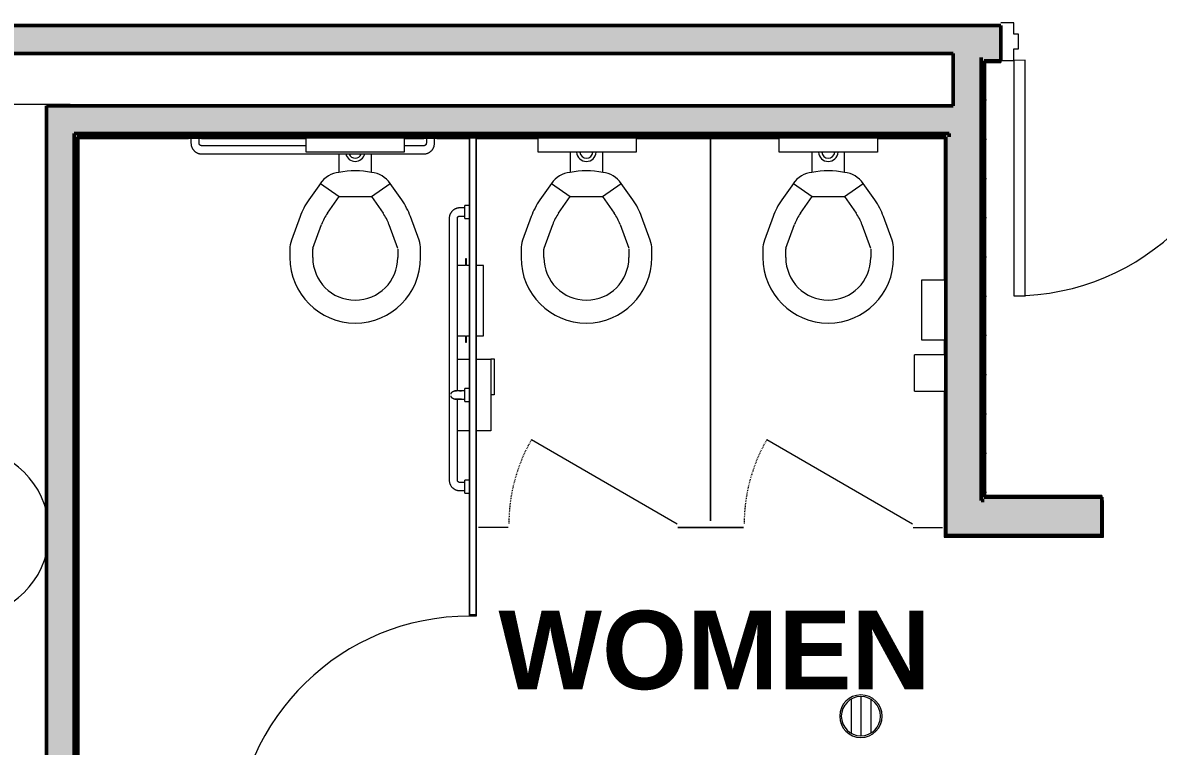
# Model space of a CAD drawing. Header units: inches. Extents: x -897 to 1409, y -1054 to 924.
# Drawn here: x 125.3 to 299, y -158.6 to -47.9 of the extents above; entities that cross this region are included whole.
import ezdxf

# ---------------------------------------------------------------- set-up
doc = ezdxf.new("R2010")
doc.units = ezdxf.units.IN
doc.header["$MEASUREMENT"] = 0
doc.linetypes.add('Dash', pattern=[0.25, 0.125, -0.125])
for name, color, linetype, lineweight in [('A-AREA-IDEN', 2, 'Continuous', 9), ('A-DOOR', 31, 'Continuous', 13), ('A-DOOR-FRAM', 31, 'Continuous', 20), ('A-FLOR', 192, 'Continuous', 13), ('A-GENM', 13, 'Continuous', 9), ('A-WALL-PATT', 111, 'Continuous', 13), ('I-WALL', 2, 'Continuous', 13), ('P-SANR-FIXT', 6, 'Continuous', 9), ('Q-SPCQ', 91, 'Continuous', 13)]:
    doc.layers.add(name, color=color, linetype=linetype, lineweight=lineweight)
doc.styles.add('Arial_B', font='arialbd.ttf', dxfattribs={"height": 12})

# ---------------------------------------------------------------- blocks, each defined once
blk = doc.blocks.new('Grab Bar-Toilet - Standard-1416153-7TH FLOOR TELECOM PLAN')
at = {"layer": 'Q-SPCQ', "lineweight": 9}
for p, q in [((-43, -0.5), (-43, -0.75)), ((-41, -0.75), (-43, -0.75)), ((-42.63, -0.75), (-42.63, -1.5)), ((-41.38, -1.5), (-41.38, -0.75)), ((-41, -0.75), (-41, -0.5)), ((-7, -0.5), (-7, -0.75)), ((-5, -0.75), (-7, -0.75)), ((-6.62, -0.75), (-6.62, -1.5)), ((-5.38, -1.5), (-5.38, -0.75)), ((-5, -0.75), (-5, -0.5)), ((-25, -1.87), (-41, -1.87)), ((-41, -3.12), (-7, -3.12)), ((-7, -1.87), (-10, -1.87)), ((-0.75, -11.37), (-1.5, -11.37)), ((0, -11), (-0.75, -11)), ((-0.75, -13), (-0.75, -11)), ((-3.12, -13), (-3.12, -53)), ((-1.87, -39.38), (-1.87, -13)), ((-1.5, -12.63), (-0.75, -12.63)), ((-0.75, -13), (0, -13)), ((-1.87, -53), (-1.87, -40.59)), ((-0.75, -53.38), (-1.5, -53.38)), ((0, -53), (-0.75, -53)), ((-0.75, -55), (-0.75, -53)), ((-1.5, -54.62), (-0.75, -54.62)), ((-0.75, -55), (0, -55))]:
    blk.add_line(p, q, dxfattribs=at)
at = {"layer": 'Q-SPCQ', "color": 53, "lineweight": 9}
for p, q in [((-0.75, -39.38), (-1.25, -39.38)), ((0, -39), (-0.75, -39)), ((-0.75, -41), (-0.75, -39)), ((-1.25, -40.62), (-0.75, -40.62)), ((-0.75, -41), (0, -41))]:
    blk.add_line(p, q, dxfattribs=at)
at = {"layer": 'Q-SPCQ', "lineweight": 9, "flags": 128}
for points in [[(-42.63, -1.5), (-42.62, -1.56), (-42.62, -1.63), (-42.61, -1.69), (-42.6, -1.76), (-42.59, -1.82), (-42.58, -1.89), (-42.56, -1.95), (-42.54, -2.01), (-42.52, -2.07), (-42.5, -2.13), (-42.47, -2.19), (-42.44, -2.25), (-42.41, -2.31), (-42.38, -2.36), (-42.34, -2.42), (-42.3, -2.47), (-42.26, -2.52), (-42.22, -2.57), (-42.18, -2.62), (-42.13, -2.67), (-42.08, -2.71), (-42.04, -2.75), (-41.98, -2.79), (-41.93, -2.83), (-41.88, -2.87), (-41.82, -2.9), (-41.77, -2.93), (-41.71, -2.96), (-41.65, -2.99), (-41.59, -3.01), (-41.53, -3.04), (-41.47, -3.06), (-41.4, -3.07), (-41.34, -3.09), (-41.28, -3.1), (-41.21, -3.11), (-41.15, -3.12), (-41.08, -3.12), (-41.02, -3.12), (-41, -3.12)], [(-41, -1.87), (-41.01, -1.87), (-41.03, -1.87), (-41.04, -1.87), (-41.06, -1.87), (-41.07, -1.87), (-41.09, -1.86), (-41.1, -1.86), (-41.12, -1.86), (-41.13, -1.85), (-41.15, -1.85), (-41.16, -1.84), (-41.17, -1.83), (-41.19, -1.83), (-41.2, -1.82), (-41.21, -1.81), (-41.22, -1.8), (-41.24, -1.79), (-41.25, -1.78), (-41.26, -1.77), (-41.27, -1.76), (-41.28, -1.75), (-41.29, -1.74), (-41.3, -1.73), (-41.31, -1.72), (-41.32, -1.7), (-41.32, -1.69), (-41.33, -1.68), (-41.34, -1.66), (-41.34, -1.65), (-41.35, -1.64), (-41.35, -1.62), (-41.36, -1.61), (-41.36, -1.59), (-41.37, -1.58), (-41.37, -1.56), (-41.37, -1.55), (-41.37, -1.53), (-41.37, -1.52), (-41.38, -1.5), (-41.38, -1.5)], [(-7, -3.12), (-6.94, -3.12), (-6.87, -3.12), (-6.81, -3.11), (-6.74, -3.1), (-6.68, -3.09), (-6.61, -3.08), (-6.55, -3.06), (-6.49, -3.04), (-6.43, -3.02), (-6.37, -3), (-6.31, -2.97), (-6.25, -2.94), (-6.19, -2.91), (-6.14, -2.88), (-6.08, -2.84), (-6.03, -2.8), (-5.98, -2.76), (-5.93, -2.72), (-5.88, -2.68), (-5.83, -2.63), (-5.79, -2.58), (-5.75, -2.54), (-5.71, -2.48), (-5.67, -2.43), (-5.63, -2.38), (-5.6, -2.32), (-5.57, -2.27), (-5.54, -2.21), (-5.51, -2.15), (-5.49, -2.09), (-5.46, -2.03), (-5.44, -1.97), (-5.43, -1.9), (-5.41, -1.84), (-5.4, -1.78), (-5.39, -1.71), (-5.38, -1.65), (-5.38, -1.58), (-5.38, -1.52), (-5.38, -1.5)], [(-6.62, -1.5), (-6.63, -1.51), (-6.63, -1.53), (-6.63, -1.54), (-6.63, -1.56), (-6.63, -1.57), (-6.64, -1.59), (-6.64, -1.6), (-6.64, -1.62), (-6.65, -1.63), (-6.65, -1.65), (-6.66, -1.66), (-6.67, -1.67), (-6.67, -1.69), (-6.68, -1.7), (-6.69, -1.71), (-6.7, -1.72), (-6.71, -1.74), (-6.72, -1.75), (-6.73, -1.76), (-6.74, -1.77), (-6.75, -1.78), (-6.76, -1.79), (-6.77, -1.8), (-6.78, -1.81), (-6.8, -1.82), (-6.81, -1.82), (-6.82, -1.83), (-6.84, -1.84), (-6.85, -1.84), (-6.86, -1.85), (-6.88, -1.85), (-6.89, -1.86), (-6.91, -1.86), (-6.92, -1.87), (-6.94, -1.87), (-6.95, -1.87), (-6.97, -1.87), (-6.98, -1.87), (-7, -1.87), (-7, -1.87)], [(-1.5, -11.37), (-1.56, -11.38), (-1.63, -11.38), (-1.69, -11.39), (-1.76, -11.4), (-1.82, -11.41), (-1.89, -11.42), (-1.95, -11.44), (-2.01, -11.46), (-2.07, -11.48), (-2.13, -11.5), (-2.19, -11.53), (-2.25, -11.56), (-2.31, -11.59), (-2.36, -11.62), (-2.42, -11.66), (-2.47, -11.7), (-2.52, -11.74), (-2.57, -11.78), (-2.62, -11.82), (-2.67, -11.87), (-2.71, -11.92), (-2.75, -11.96), (-2.79, -12.02), (-2.83, -12.07), (-2.87, -12.12), (-2.9, -12.18), (-2.93, -12.23), (-2.96, -12.29), (-2.99, -12.35), (-3.01, -12.41), (-3.04, -12.47), (-3.06, -12.53), (-3.07, -12.6), (-3.09, -12.66), (-3.1, -12.72), (-3.11, -12.79), (-3.12, -12.85), (-3.12, -12.92), (-3.12, -12.98), (-3.12, -13)], [(-1.87, -13), (-1.87, -12.99), (-1.87, -12.97), (-1.87, -12.96), (-1.87, -12.94), (-1.87, -12.93), (-1.86, -12.91), (-1.86, -12.9), (-1.86, -12.88), (-1.85, -12.87), (-1.85, -12.85), (-1.84, -12.84), (-1.83, -12.83), (-1.83, -12.81), (-1.82, -12.8), (-1.81, -12.79), (-1.8, -12.78), (-1.79, -12.76), (-1.78, -12.75), (-1.77, -12.74), (-1.76, -12.73), (-1.75, -12.72), (-1.74, -12.71), (-1.73, -12.7), (-1.72, -12.69), (-1.7, -12.68), (-1.69, -12.68), (-1.68, -12.67), (-1.66, -12.66), (-1.65, -12.66), (-1.64, -12.65), (-1.62, -12.65), (-1.61, -12.64), (-1.59, -12.64), (-1.58, -12.63), (-1.56, -12.63), (-1.55, -12.63), (-1.53, -12.63), (-1.52, -12.63), (-1.5, -12.63), (-1.5, -12.63)], [(-3.12, -53), (-3.12, -53.06), (-3.12, -53.13), (-3.11, -53.19), (-3.1, -53.26), (-3.09, -53.32), (-3.08, -53.39), (-3.06, -53.45), (-3.04, -53.51), (-3.02, -53.57), (-3, -53.63), (-2.97, -53.69), (-2.94, -53.75), (-2.91, -53.81), (-2.88, -53.86), (-2.84, -53.92), (-2.8, -53.97), (-2.76, -54.02), (-2.72, -54.07), (-2.68, -54.12), (-2.63, -54.17), (-2.58, -54.21), (-2.54, -54.25), (-2.48, -54.29), (-2.43, -54.33), (-2.38, -54.37), (-2.32, -54.4), (-2.27, -54.43), (-2.21, -54.46), (-2.15, -54.49), (-2.09, -54.51), (-2.03, -54.54), (-1.97, -54.56), (-1.9, -54.57), (-1.84, -54.59), (-1.78, -54.6), (-1.71, -54.61), (-1.65, -54.62), (-1.58, -54.62), (-1.52, -54.62), (-1.5, -54.62)], [(-1.5, -53.38), (-1.51, -53.37), (-1.53, -53.37), (-1.54, -53.37), (-1.56, -53.37), (-1.57, -53.37), (-1.59, -53.36), (-1.6, -53.36), (-1.62, -53.36), (-1.63, -53.35), (-1.65, -53.35), (-1.66, -53.34), (-1.67, -53.33), (-1.69, -53.33), (-1.7, -53.32), (-1.71, -53.31), (-1.72, -53.3), (-1.74, -53.29), (-1.75, -53.28), (-1.76, -53.27), (-1.77, -53.26), (-1.78, -53.25), (-1.79, -53.24), (-1.8, -53.23), (-1.81, -53.22), (-1.82, -53.2), (-1.82, -53.19), (-1.83, -53.18), (-1.84, -53.16), (-1.84, -53.15), (-1.85, -53.14), (-1.85, -53.12), (-1.86, -53.11), (-1.86, -53.09), (-1.87, -53.08), (-1.87, -53.06), (-1.87, -53.05), (-1.87, -53.03), (-1.87, -53.02), (-1.87, -53), (-1.87, -53)]]:
    blk.add_lwpolyline(points, dxfattribs=at)
at = {"layer": 'Q-SPCQ', "color": 53, "lineweight": 9, "flags": 128}
for points in [[(-2.85, -39.83), (-2.84, -39.8), (-2.83, -39.78), (-2.83, -39.76), (-2.82, -39.73), (-2.8, -39.71), (-2.79, -39.69), (-2.78, -39.67), (-2.77, -39.65), (-2.75, -39.63), (-2.74, -39.61), (-2.72, -39.59), (-2.7, -39.57), (-2.69, -39.55), (-2.67, -39.53), (-2.65, -39.52), (-2.63, -39.5), (-2.61, -39.49), (-2.59, -39.47), (-2.57, -39.46), (-2.54, -39.45), (-2.52, -39.44), (-2.5, -39.43), (-2.48, -39.42), (-2.45, -39.41), (-2.43, -39.4), (-2.41, -39.39), (-2.38, -39.39), (-2.36, -39.38), (-2.33, -39.38), (-2.31, -39.38), (-2.28, -39.38), (-2.26, -39.38), (-2.25, -39.38)], [(-2.25, -39.38), (-2.25, -39.38), (-2.25, -39.38), (-2.24, -39.38), (-2.24, -39.38), (-2.23, -39.38), (-2.22, -39.38), (-2.21, -39.38), (-2.2, -39.38), (-2.19, -39.38), (-2.17, -39.38), (-2.15, -39.38), (-2.14, -39.38), (-2.12, -39.38), (-2.1, -39.38), (-2.08, -39.38), (-2.05, -39.38), (-2.03, -39.38)], [(-1.25, -39.38), (-1.29, -39.38), (-1.33, -39.38), (-1.37, -39.38), (-1.41, -39.38), (-1.45, -39.38), (-1.49, -39.38), (-1.53, -39.38), (-1.56, -39.38), (-1.6, -39.38), (-1.64, -39.38), (-1.68, -39.38), (-1.71, -39.38), (-1.75, -39.38), (-1.78, -39.38), (-1.81, -39.38), (-1.85, -39.38), (-1.88, -39.38), (-1.91, -39.38), (-1.94, -39.38), (-1.97, -39.38), (-1.99, -39.38), (-2.02, -39.38), (-2.05, -39.38), (-2.07, -39.38), (-2.09, -39.38), (-2.11, -39.38), (-2.13, -39.38), (-2.15, -39.38), (-2.17, -39.38), (-2.18, -39.38), (-2.2, -39.38), (-2.21, -39.38), (-2.22, -39.38), (-2.23, -39.38), (-2.24, -39.38), (-2.24, -39.38), (-2.25, -39.38), (-2.25, -39.38), (-2.25, -39.38)], [(-1.57, -39.38), (-1.54, -39.38), (-1.5, -39.38), (-1.46, -39.38), (-1.42, -39.38), (-1.38, -39.38), (-1.34, -39.38), (-1.3, -39.38), (-1.26, -39.38), (-1.25, -39.38)], [(-2.25, -40.62), (-2.27, -40.62), (-2.3, -40.62), (-2.32, -40.62), (-2.35, -40.62), (-2.37, -40.61), (-2.4, -40.61), (-2.42, -40.6), (-2.45, -40.59), (-2.47, -40.58), (-2.49, -40.58), (-2.52, -40.57), (-2.54, -40.55), (-2.56, -40.54), (-2.58, -40.53), (-2.6, -40.52), (-2.62, -40.5), (-2.64, -40.49), (-2.66, -40.47), (-2.68, -40.45), (-2.7, -40.44), (-2.72, -40.42), (-2.73, -40.4), (-2.75, -40.38), (-2.76, -40.36), (-2.78, -40.34), (-2.79, -40.32), (-2.8, -40.29), (-2.81, -40.27), (-2.82, -40.25), (-2.83, -40.23), (-2.84, -40.2), (-2.85, -40.18)], [(-1.25, -40.62), (-1.29, -40.62), (-1.33, -40.62), (-1.37, -40.62), (-1.41, -40.62), (-1.45, -40.62), (-1.49, -40.62), (-1.53, -40.62), (-1.56, -40.62), (-1.6, -40.62), (-1.64, -40.62), (-1.68, -40.62), (-1.71, -40.62), (-1.75, -40.62), (-1.78, -40.62), (-1.81, -40.62), (-1.85, -40.62), (-1.88, -40.62), (-1.91, -40.62), (-1.94, -40.62), (-1.97, -40.62), (-1.99, -40.62), (-2.02, -40.62), (-2.05, -40.62), (-2.07, -40.62), (-2.09, -40.62), (-2.11, -40.62), (-2.13, -40.62), (-2.15, -40.62), (-2.17, -40.62), (-2.18, -40.62), (-2.2, -40.62), (-2.21, -40.62), (-2.22, -40.62), (-2.23, -40.62), (-2.24, -40.62), (-2.24, -40.62), (-2.25, -40.62), (-2.25, -40.62), (-2.25, -40.62)], [(-2.25, -40.62), (-2.25, -40.62), (-2.25, -40.62), (-2.24, -40.62), (-2.24, -40.62), (-2.23, -40.62), (-2.22, -40.62), (-2.21, -40.62), (-2.2, -40.62), (-2.19, -40.62), (-2.17, -40.62), (-2.15, -40.62), (-2.14, -40.62), (-2.12, -40.62), (-2.1, -40.62), (-2.08, -40.62), (-2.05, -40.62), (-2.03, -40.62), (-2, -40.62), (-1.97, -40.62), (-1.95, -40.62), (-1.92, -40.62), (-1.89, -40.62), (-1.86, -40.62), (-1.82, -40.62), (-1.79, -40.62), (-1.76, -40.62), (-1.72, -40.62), (-1.69, -40.62), (-1.65, -40.62), (-1.61, -40.62), (-1.57, -40.62), (-1.54, -40.62), (-1.5, -40.62), (-1.46, -40.62), (-1.42, -40.62), (-1.38, -40.62), (-1.34, -40.62), (-1.3, -40.62), (-1.26, -40.62), (-1.25, -40.62)]]:
    blk.add_lwpolyline(points, dxfattribs=at)
blk = doc.blocks.new('Single-HM Frame - Public Bathroom 8ft high-2735340-7TH FLOOR TELECOM PLAN')
at = {"layer": 'A-DOOR', "color": 253}
for p, q in [((-16.25, -2.87), (-18, -2.88)), ((-18, -2.88), (-17.99, -38.87)), ((-16.24, -38.87), (-16.25, -2.87)), ((-17.99, -38.87), (-16.24, -38.87))]:
    blk.add_line(p, q, dxfattribs=at)
blk.add_arc((-18, -2.88), 36, 270.01, 0, dxfattribs=at)
at = {"layer": 'A-DOOR-FRAM', "color": 133}
for p, q in [((-18, 2.87), (-20, 2.87)), ((-18, 1.12), (-18, 2.87)), ((18, 2.87), (20, 2.87)), ((18, 1.12), (18, 2.87)), ((-17.25, 1.12), (-18, 1.12)), ((-17.25, -1.12), (-17.25, 1.12)), ((17.25, 1.12), (18, 1.12)), ((17.25, -1.12), (17.25, 1.12)), ((-18, -1.12), (-17.25, -1.12)), ((-18, -2.88), (-18, -1.12)), ((18, -1.12), (17.25, -1.12)), ((18, -2.88), (18, -1.12)), ((-20, -2.88), (-18, -2.88)), ((20, -2.88), (18, -2.88))]:
    blk.add_line(p, q, dxfattribs=at)
blk = doc.blocks.new('FP_9-7TH FLOOR TELECOM PLAN')
at = {"layer": 'A-WALL-PATT', "color": 254, "lineweight": 9}
for p, q in [((134.52, -65.67), (134.52, -65.68)), ((140.52, -65.67), (140.52, -65.68)), ((146.52, -65.67), (146.52, -65.68)), ((152.52, -65.67), (152.52, -65.68)), ((158.52, -65.67), (158.52, -65.68)), ((164.52, -65.67), (164.52, -65.68)), ((188.52, -65.67), (188.52, -65.68)), ((200.52, -65.67), (200.52, -65.68)), ((224.52, -65.67), (224.52, -65.68)), ((230.52, -65.67), (230.52, -65.68)), ((236.52, -65.67), (236.52, -65.68)), ((260.52, -65.67), (260.52, -65.68))]:
    blk.add_line(p, q, dxfattribs=at)
blk = doc.blocks.new('Basic Wall _ Wall Tile - Restroom 3x6  - 1_2_ Higher - ___-2703217-7TH FLOOR TELECOM PLAN')
at = {"layer": 'I-WALL', "color": 253}
for p, q in [((133.9, -65.62), (150.65, -65.62)), ((152.65, -65.62), (168.65, -65.62)), ((183.65, -65.62), (186.65, -65.62)), ((188.65, -65.62), (193.65, -65.62)), ((194.65, -65.62), (204.15, -65.62)), ((219.15, -65.62), (241.02, -65.62)), ((256.02, -65.62), (266.27, -65.62))]:
    blk.add_line(p, q, dxfattribs=at)
at = {"layer": 'I-WALL', "color": 253, "flags": 128}
for points in [[(133.9, -65.62), (133.83, -65.55), (133.77, -65.49), (133.72, -65.44), (133.68, -65.4), (133.66, -65.38), (133.65, -65.37)], [(266.52, -65.37), (266.51, -65.38), (266.49, -65.4), (266.45, -65.44), (266.4, -65.49), (266.34, -65.55), (266.27, -65.62)]]:
    blk.add_lwpolyline(points, dxfattribs=at)
at = {"layer": 'I-WALL', "color": 253}
blk.add_blockref('FP_9-7TH FLOOR TELECOM PLAN', (0, 0), dxfattribs=at)
blk = doc.blocks.new('FP_10-7TH FLOOR TELECOM PLAN')
at = {"layer": 'A-WALL-PATT', "color": 254, "lineweight": 9}
for p, q in [((133.95, -71.37), (133.96, -71.37)), ((133.95, -77.37), (133.96, -77.37)), ((133.95, -83.37), (133.96, -83.37)), ((133.95, -89.37), (133.96, -89.37)), ((133.95, -95.37), (133.96, -95.37)), ((133.95, -101.37), (133.96, -101.37)), ((133.95, -107.37), (133.96, -107.37)), ((133.95, -113.37), (133.96, -113.37)), ((133.95, -119.37), (133.96, -119.37)), ((133.95, -125.37), (133.96, -125.37)), ((133.95, -131.37), (133.96, -131.37)), ((133.95, -137.37), (133.96, -137.37)), ((133.95, -143.37), (133.96, -143.37)), ((133.95, -149.37), (133.96, -149.37)), ((133.95, -155.37), (133.96, -155.37)), ((133.95, -161.37), (133.96, -161.37)), ((133.95, -167.37), (133.96, -167.37)), ((133.95, -173.37), (133.96, -173.37))]:
    blk.add_line(p, q, dxfattribs=at)
blk = doc.blocks.new('Basic Wall _ Wall Tile - Restroom 3x6  - 1_2_ Higher - ___-2703593-7TH FLOOR TELECOM PLAN')
at = {"layer": 'I-WALL', "color": 253}
blk.add_line((133.9, -178.74), (133.9, -65.62), dxfattribs=at)
at = {"layer": 'I-WALL', "color": 253, "flags": 128}
for points in [[(133.65, -65.37), (133.66, -65.38), (133.68, -65.4), (133.72, -65.44), (133.77, -65.49), (133.83, -65.55), (133.9, -65.62)], [(133.9, -178.74), (133.83, -178.81), (133.77, -178.87), (133.72, -178.92), (133.68, -178.96), (133.66, -178.99), (133.65, -178.99)]]:
    blk.add_lwpolyline(points, dxfattribs=at)
at = {"layer": 'I-WALL', "color": 253}
blk.add_blockref('FP_10-7TH FLOOR TELECOM PLAN', (0, 0), dxfattribs=at)
blk = doc.blocks.new('FP_14-7TH FLOOR TELECOM PLAN')
at = {"layer": 'A-WALL-PATT', "color": 254, "lineweight": 9}
for p, q in [((316.9, -54.04), (316.9, -54.05)), ((322.9, -54.04), (322.9, -54.05)), ((328.9, -54.04), (328.9, -54.05))]:
    blk.add_line(p, q, dxfattribs=at)
blk = doc.blocks.new('Basic Wall _ Wall Tile - Restroom 3x6  - 1_2_ Higher - ___-2703611-7TH FLOOR TELECOM PLAN')
at = {"layer": 'A-WALL-PATT', "lineweight": 9}
h = blk.add_hatch(dxfattribs=at)
h.set_pattern_fill('FP_12', color=254, style=0, pattern_type=2)
h.set_pattern_definition([(270, (274.898, -53.744), (6, 4e-16), [8.5, 0]), (180, (274.898, -57.994), (1e-15, 8.5), [6, 0]), (180, (274.898, -53.744), (1e-15, 8.5), [6, 0]), (180, (274.898, -62.244), (1e-15, 8.5), [6, 0])])
h.paths.add_polyline_path([(330.4, -53.74), (330.65, -53.49), (330.4, -53.49)], flags=0)
at = {"layer": 'I-WALL', "color": 253}
for p, q in [((274.9, -53.74), (274.9, -53.99)), ((314.9, -53.99), (314.9, -53.74)), ((330.4, -53.49), (330.65, -53.49)), ((272.65, -53.99), (274.9, -53.99)), ((314.9, -53.99), (330.15, -53.99))]:
    blk.add_line(p, q, dxfattribs=at)
at = {"layer": 'I-WALL', "color": 253, "flags": 128}
for points in [[(272.65, -53.99), (272.58, -53.93), (272.52, -53.87), (272.47, -53.81), (272.43, -53.78), (272.41, -53.75), (272.4, -53.74)], [(330.4, -53.74), (330.39, -53.75), (330.37, -53.78), (330.33, -53.81), (330.28, -53.87), (330.22, -53.93), (330.15, -53.99)]]:
    blk.add_lwpolyline(points, dxfattribs=at)
at = {"layer": 'I-WALL', "color": 253}
blk.add_blockref('FP_14-7TH FLOOR TELECOM PLAN', (0, 0), dxfattribs=at)
blk = doc.blocks.new('FP_15-7TH FLOOR TELECOM PLAN')
at = {"layer": 'A-WALL-PATT', "color": 254, "lineweight": 9}
for p, q in [((272.7, -59.74), (272.71, -59.74)), ((272.7, -65.74), (272.71, -65.74)), ((272.7, -71.74), (272.71, -71.74)), ((272.7, -77.74), (272.71, -77.74)), ((272.7, -83.74), (272.71, -83.74)), ((272.7, -89.74), (272.71, -89.74)), ((272.7, -95.74), (272.71, -95.74)), ((272.7, -101.74), (272.71, -101.74)), ((272.7, -107.74), (272.71, -107.74)), ((272.7, -113.74), (272.71, -113.74)), ((272.7, -119.74), (272.71, -119.74))]:
    blk.add_line(p, q, dxfattribs=at)
blk = doc.blocks.new('Basic Wall _ Wall Tile - Restroom 3x6  - 1_2_ Higher - ___-2703613-7TH FLOOR TELECOM PLAN')
at = {"layer": 'I-WALL', "color": 253}
blk.add_line((272.65, -120.24), (272.65, -53.99), dxfattribs=at)
at = {"layer": 'I-WALL', "color": 253, "flags": 128}
for points in [[(272.4, -53.74), (272.41, -53.75), (272.43, -53.78), (272.47, -53.81), (272.52, -53.87), (272.58, -53.93), (272.65, -53.99)], [(272.65, -120.24), (272.58, -120.31), (272.52, -120.37), (272.47, -120.42), (272.43, -120.46), (272.41, -120.49), (272.4, -120.49)]]:
    blk.add_lwpolyline(points, dxfattribs=at)
at = {"layer": 'I-WALL', "color": 253}
blk.add_blockref('FP_15-7TH FLOOR TELECOM PLAN', (0, 0), dxfattribs=at)
blk = doc.blocks.new('FP_16-7TH FLOOR TELECOM PLAN')
at = {"layer": 'A-WALL-PATT', "color": 254, "lineweight": 9}
for p, q in [((278.4, -120.2), (278.4, -120.19)), ((284.4, -120.2), (284.4, -120.19))]:
    blk.add_line(p, q, dxfattribs=at)
blk = doc.blocks.new('Basic Wall _ Wall Tile - Restroom 3x6  - 1_2_ Higher - ___-2703615-7TH FLOOR TELECOM PLAN')
at = {"layer": 'I-WALL', "color": 253}
for q in [(272.65, -120.24), (290.4, -120.49)]:
    blk.add_line((290.4, -120.24), q, dxfattribs=at)
at = {"layer": 'I-WALL', "color": 253, "flags": 128}
blk.add_lwpolyline([(272.4, -120.49), (272.41, -120.49), (272.43, -120.46), (272.47, -120.42), (272.52, -120.37), (272.58, -120.31), (272.65, -120.24)], dxfattribs=at)
at = {"layer": 'I-WALL', "color": 253}
blk.add_blockref('FP_16-7TH FLOOR TELECOM PLAN', (0, 0), dxfattribs=at)
blk = doc.blocks.new('Basic Wall _ Wall Tile - Restroom 3x6  - 1_2_ Higher - ___-2703617-7TH FLOOR TELECOM PLAN')
at = {"layer": 'I-WALL', "color": 253}
for p in [(290.4, -120.99), (290.65, -126.62)]:
    blk.add_line(p, (290.65, -120.99), dxfattribs=at)
at = {"layer": 'I-WALL', "color": 253, "flags": 128}
blk.add_lwpolyline([(290.65, -126.62), (290.58, -126.55), (290.52, -126.49), (290.47, -126.44), (290.43, -126.4), (290.41, -126.38), (290.4, -126.37)], dxfattribs=at)
blk = doc.blocks.new('FP_17-7TH FLOOR TELECOM PLAN')
at = {"layer": 'A-WALL-PATT', "color": 254, "lineweight": 9}
for p, q in [((266.4, -126.67), (266.4, -126.68)), ((272.4, -126.67), (272.4, -126.68)), ((278.4, -126.67), (278.4, -126.68)), ((284.4, -126.67), (284.4, -126.68)), ((290.4, -126.67), (290.4, -126.68))]:
    blk.add_line(p, q, dxfattribs=at)
blk = doc.blocks.new('Basic Wall _ Wall Tile - Restroom 3x6  - 1_2_ Higher - ___-2703597-7TH FLOOR TELECOM PLAN')
at = {"layer": 'I-WALL', "color": 253}
blk.add_line((266.27, -126.62), (290.65, -126.62), dxfattribs=at)
at = {"layer": 'I-WALL', "color": 253, "flags": 128}
for points in [[(266.27, -126.62), (266.34, -126.55), (266.4, -126.49), (266.45, -126.44), (266.49, -126.4), (266.51, -126.38), (266.52, -126.37)], [(290.4, -126.37), (290.41, -126.38), (290.43, -126.4), (290.47, -126.44), (290.52, -126.49), (290.58, -126.55), (290.65, -126.62)]]:
    blk.add_lwpolyline(points, dxfattribs=at)
at = {"layer": 'I-WALL', "color": 253}
blk.add_blockref('FP_17-7TH FLOOR TELECOM PLAN', (0, 0), dxfattribs=at)
blk = doc.blocks.new('FP_18-7TH FLOOR TELECOM PLAN')
at = {"layer": 'A-WALL-PATT', "color": 254, "lineweight": 9}
for p, q in [((266.22, -66.37), (266.21, -66.37)), ((266.22, -72.37), (266.21, -72.37)), ((266.22, -78.37), (266.21, -78.37)), ((266.22, -84.37), (266.21, -84.37)), ((266.22, -108.37), (266.21, -108.37)), ((266.22, -114.37), (266.21, -114.37)), ((266.22, -120.37), (266.21, -120.37)), ((266.22, -126.37), (266.21, -126.37))]:
    blk.add_line(p, q, dxfattribs=at)
blk = doc.blocks.new('Basic Wall _ Wall Tile - Restroom 3x6  - 1_2_ Higher - ___-2703595-7TH FLOOR TELECOM PLAN')
at = {"layer": 'I-WALL', "color": 253}
for p, q in [((266.27, -65.62), (266.27, -87.24)), ((266.27, -96.5), (266.27, -98.71)), ((266.27, -104.28), (266.27, -126.62))]:
    blk.add_line(p, q, dxfattribs=at)
at = {"layer": 'I-WALL', "color": 253, "flags": 128}
for points in [[(266.27, -65.62), (266.34, -65.55), (266.4, -65.49), (266.45, -65.44), (266.49, -65.4), (266.51, -65.38), (266.52, -65.37)], [(266.52, -126.37), (266.51, -126.38), (266.49, -126.4), (266.45, -126.44), (266.4, -126.49), (266.34, -126.55), (266.27, -126.62)]]:
    blk.add_lwpolyline(points, dxfattribs=at)
at = {"layer": 'I-WALL', "color": 253}
blk.add_blockref('FP_18-7TH FLOOR TELECOM PLAN', (0, 0), dxfattribs=at)
blk = doc.blocks.new('Toilet_Tissue_Dispenser-Bradley_Corp-5402 - 5402-2881879-7TH FLOOR TELECOM PLAN')
at = {"layer": 'Q-SPCQ', "color": 53, "lineweight": 9}
for p, q in [((261.71, -104.28), (261.71, -98.71)), ((266.52, -98.71), (261.71, -98.71)), ((261.71, -104.28), (266.52, -104.28))]:
    blk.add_line(p, q, dxfattribs=at)
blk = doc.blocks.new('Sanitary Napkin Disposal - Bobrick B354 Partition Mounted - B-354-2883995-7TH FLOOR TELECOM PLAN')
at = {"layer": 'Q-SPCQ', "lineweight": 9}
for p, q in [((-5.375, 2.375), (-5.375, 1.125)), ((5.375, 1.125), (5.375, 2.375)), ((-5.375, 1.125), (-6.375, 1.125)), ((-6.375, 1.125), (-6.375, 1)), ((-6.375, 1), (-5.375, 1)), ((-5.375, 1), (-5.375, 0.5)), ((6.375, 1.125), (5.375, 1.125)), ((5.375, 0.5), (5.375, 1)), ((5.375, 1), (6.375, 1)), ((6.375, 1), (6.375, 1.125)), ((-5.375, -0.5), (-5.375, -1.625)), ((-5.375, -1.625), (5.375, -1.625)), ((5.375, -1.625), (5.375, -0.5))]:
    blk.add_line(p, q, dxfattribs=at)
blk = doc.blocks.new('Sanitary Napkin Disposal - Standard-2885058-7TH FLOOR TELECOM PLAN')
at = {"layer": 'Q-SPCQ', "color": 53, "lineweight": 9}
for p, q in [((-4.63, 6.62), (4.63, 6.62)), ((-4.63, 2.94), (-4.63, 6.62)), ((4.63, 6.62), (4.63, 2.94))]:
    blk.add_line(p, q, dxfattribs=at)
blk = doc.blocks.new('Seat_Cover_Dispenser-Bradley_Corp-583 - Seat_Cover_Dispenser-Bradley_Corp-583-2886109-7TH FLOOR TELECOM PLAN')
at = {"layer": 'Q-SPCQ', "color": 53, "lineweight": 9}
for p, q in [((168.65, -67.74), (168.65, -65.37)), ((183.65, -65.37), (183.65, -67.74)), ((183.65, -67.74), (168.65, -67.74))]:
    blk.add_line(p, q, dxfattribs=at)
blk = doc.blocks.new('Toilet Partition-Generic-Floor Mount - 36_ x 60_ Starter-1892763-7TH FLOOR TELECOM PLAN')
at = {"layer": 'Q-SPCQ', "lineweight": 9}
for p, q in [((-17.13, -61.37), (-17.13, -2.63)), ((13.75, -61.87), (-8.55, -49)), ((-22.13, -62.37), (-12.12, -62.37)), ((13.87, -62.37), (18.37, -62.37))]:
    blk.add_line(p, q, dxfattribs=at)
at = {"layer": 'Q-SPCQ', "linetype": 'Dash', "lineweight": 9}
blk.add_arc((13.75, -61.87), 25.75, 150, 180, dxfattribs=at)
blk = doc.blocks.new('Toilet Partition-Generic-Floor Mount - 36_ x 60_ Starter-1256305-7TH FLOOR TELECOM PLAN')
at = {"layer": 'Q-SPCQ', "lineweight": 9}
for p, q in [((-22.13, 62.37), (-12.12, 62.37)), ((-17.13, 61.37), (-17.13, 2.63)), ((-12, 61.87), (10.3, 49)), ((13.87, 62.37), (18.37, 62.37))]:
    blk.add_line(p, q, dxfattribs=at)
at = {"layer": 'Q-SPCQ', "linetype": 'Dash', "lineweight": 9}
blk.add_arc((-12, 61.87), 25.75, 330, 360, dxfattribs=at)
blk = doc.blocks.new('Toilet Partition-Accessible - Toilet Partition-Accessible-3065828-7TH FLOOR TELECOM PLAN')
at = {"layer": 'Q-SPCQ', "color": 53, "lineweight": 9}
for p, q in [((-0.5, 123.94), (-0.5, 119.94)), ((0.5, 123.94), (-0.5, 123.94)), ((0.5, 119.94), (0.5, 123.94)), ((0.5, 123.94), (60.5, 123.94)), ((60.5, 10.13), (60.5, 123.94)), ((-0.5, 119.94), (0.5, 119.94)), ((0.5, 119.94), (0.5, 118.94)), ((36.5, 119.94), (0.5, 119.94)), ((36.5, 118.94), (36.5, 119.94)), ((0.5, 118.94), (36.5, 118.94)), ((-0.5, 83.94), (0.5, 83.94)), ((-0.5, 10.13), (-0.5, 83.94)), ((0.5, 83.94), (0.5, 10.13)), ((0.5, 10.13), (-0.5, 10.13))]:
    blk.add_line(p, q, dxfattribs=at)
blk.add_arc((0.51, 119.94), 36, 269.9779, 358.4083, dxfattribs=at)
blk = doc.blocks.new('Toilet_Tissue_Dispenser-Bradley_Corp-Partition_Mount-5422 - 5422-V41-7TH FLOOR TELECOM PLAN')
at = {"layer": 'A-GENM', "color": 53}
for p, q in [((196.9, -99.37), (196.9, -99.32)), ((196.9, -99.32), (197.4, -99.32)), ((197.4, -99.32), (197.4, -104.86)), ((197.4, -104.86), (196.9, -104.86))]:
    blk.add_line(p, q, dxfattribs=at)
at = {"layer": 'Q-SPCQ', "color": 53, "lineweight": 9}
for p, q in [((191.77, -99.37), (193.65, -99.37)), ((194.65, -99.37), (196.9, -99.37)), ((196.9, -99.37), (196.9, -110.37)), ((193.65, -110.37), (191.77, -110.37)), ((196.9, -110.37), (194.65, -110.37))]:
    blk.add_line(p, q, dxfattribs=at)
blk = doc.blocks.new('Toilet-Commercial-Wall - 19_ Seat Height-1063286-7TH FLOOR TELECOM PLAN')
at = {"layer": 'P-SANR-FIXT', "color": 53}
for p, q in [((5.94, 21.12), (5.94, 19.83)), ((9.44, 19.83), (9.44, 21.12)), ((22.44, 21.12), (22.44, 19.83)), ((25.94, 19.83), (25.94, 21.12)), ((10.79, 16.04), (9.47, 19.66)), ((22.41, 19.66), (21.1, 16.04)), ((6.18, 18.46), (7.5, 14.85)), ((24.38, 14.85), (25.7, 18.46)), ((13.47, 11.77), (11.69, 14.31)), ((20.19, 14.31), (18.42, 11.77)), ((8.82, 12.3), (10.6, 9.76)), ((21.28, 9.76), (23.06, 12.3)), ((13.47, 11.77), (10.6, 9.76)), ((18.42, 11.77), (13.47, 11.77)), ((21.28, 9.76), (18.42, 11.77)), ((13.44, 8.08), (13.44, 5.24)), ((18.44, 5.25), (18.44, 8.08))]:
    blk.add_line(p, q, dxfattribs=at)
for centre, radius, start, end in [((15.94, 21.12), 10, 90, 180), ((15.94, 21.12), 10, 0, 90), ((15.94, 21.12), 6.5, 90, 180), ((15.94, 21.12), 6.5, 0, 90), ((9.94, 19.83), 4, 180, 200), ((21.94, 19.83), 0.5, 340, 0), ((21.94, 19.83), 4, 340, 0), ((17.83, 18.61), 7.5, 200, 215), ((14.05, 18.61), 7.5, 325, 340), ((17.83, 18.61), 11, 200, 215), ((14.05, 18.61), 11, 325, 340), ((13.88, 12.06), 4, 215, 263.7549), ((18.01, 12.06), 4, 276.2451, 325), ((15.94, 20.46), 12.62, 258.5767, 281.4233), ((15.94, 4.9), 1.5, 14.2101, 166.1285), ((15.94, 4.91), 0.996, 21.9682, 158.5927)]:
    blk.add_arc(centre, radius, start, end, dxfattribs=at)
blk = doc.blocks.new('Toilet-Commercial-Wall - 19_ Seat Height-V42-7TH FLOOR TELECOM PLAN')
at = {"layer": 'P-SANR-FIXT', "color": 53}
for p, q in [((5.94, 21.12), (5.94, 19.83)), ((9.44, 19.83), (9.44, 21.12)), ((22.44, 21.12), (22.44, 19.83)), ((25.94, 19.83), (25.94, 21.12)), ((10.79, 16.04), (9.47, 19.66)), ((22.41, 19.66), (21.1, 16.04)), ((6.18, 18.46), (7.5, 14.85)), ((24.38, 14.85), (25.7, 18.46)), ((13.47, 11.77), (11.69, 14.31)), ((20.19, 14.31), (18.42, 11.77)), ((8.82, 12.3), (10.6, 9.76)), ((21.28, 9.76), (23.06, 12.3)), ((13.47, 11.77), (10.6, 9.76)), ((18.42, 11.77), (13.47, 11.77)), ((21.28, 9.76), (18.42, 11.77)), ((13.44, 8.08), (13.44, 5)), ((18.44, 5), (18.44, 8.08))]:
    blk.add_line(p, q, dxfattribs=at)
for centre, radius, start, end in [((15.94, 21.12), 10, 90, 180), ((15.94, 21.12), 10, 0, 90), ((15.94, 21.12), 6.5, 90, 180), ((15.94, 21.12), 6.5, 0, 90), ((9.94, 19.83), 4, 180, 200), ((21.94, 19.83), 0.5, 340, 0), ((21.94, 19.83), 4, 340, 0), ((17.83, 18.61), 7.5, 200, 215), ((14.05, 18.61), 7.5, 325, 340), ((17.83, 18.61), 11, 200, 215), ((14.05, 18.61), 11, 325, 340), ((13.88, 12.06), 4, 215, 263.7549), ((18.01, 12.06), 4, 276.2451, 325), ((15.94, 20.46), 12.62, 258.5767, 281.4233), ((15.94, 4.9), 1.5, 4.0023, 175.9977), ((15.94, 4.91), 0.996, 5.9913, 174.0087)]:
    blk.add_arc(centre, radius, start, end, dxfattribs=at)
blk = doc.blocks.new('Floor Drain - 6_ Diameter-4443130-7TH FLOOR TELECOM PLAN')
at = {"layer": 'P-SANR-FIXT'}
for p, q in [((-1.5, 2.6), (-1.5, -2.6)), ((0, 3), (0, -3)), ((1.5, 2.6), (1.5, -2.6))]:
    blk.add_line(p, q, dxfattribs=at)
for start, end in [(360, 180), (180, 360)]:
    blk.add_arc((0, 0), 3, start, end, dxfattribs=at)
blk = doc.blocks.new('Water Heater - Expansion Tank-4854030-7TH FLOOR TELECOM PLAN')
at = {"layer": 'P-SANR-FIXT', "color": 53}
for start, end in [(13.7004, 180), (180, 346.2996)]:
    blk.add_arc((0, 0), 13, start, end, dxfattribs=at)

msp = doc.modelspace()

# ---------------------------------------------------------------- hatches: boundary and pattern name
at = {"layer": 'A-WALL-PATT'}
for points in [[(267.65, -52.62), (267.65, -48.37), (99.27, -48.37), (99.27, -52.62), (255.84, -52.62)], [(271.9, -60.62), (271.9, -48.37), (267.65, -48.37), (267.65, -60.62)], [(128.9, -179.49), (133.15, -179.49), (133.15, -60.62), (128.9, -60.62), (128.9, -162.63)], [(265.75, -64.87), (271.9, -64.87), (271.9, -60.62), (133.15, -60.62), (133.15, -64.87), (255.84, -64.87)], [(267.02, -120.99), (271.9, -120.99), (271.9, -64.87), (267.02, -64.87), (267.02, -119.92)], [(289.9, -125.87), (289.9, -120.99), (267.02, -120.99), (267.02, -125.87), (285.58, -125.87)]]:
    msp.add_hatch(color=253, dxfattribs=at).paths.add_polyline_path(points, flags=0)
h = msp.add_hatch(color=253, dxfattribs=at)
h.paths.add_polyline_path([(330.9, -53.24), (330.9, -48.37), (314.9, -48.37), (314.9, -53.24)], flags=0)
h.paths.add_polyline_path([(271.9, -53.24), (274.9, -53.24), (274.9, -48.37), (271.9, -48.37)], flags=0)
at = {"layer": 'A-WALL-PATT', "lineweight": 5}
h = msp.add_hatch(color=9, dxfattribs=at)
h.paths.add_polyline_path([(330.4, -53.74), (330.4, -53.24), (314.9, -53.24), (314.9, -53.74)], flags=0)
h.paths.add_polyline_path([(272.4, -53.74), (274.9, -53.74), (274.9, -53.24), (271.9, -53.24), (271.9, -53.74)], flags=0)
for points in [[(272.4, -120.99), (272.4, -53.74), (271.9, -53.74), (271.9, -120.99)], [(267.02, -65.37), (267.02, -64.87), (133.15, -64.87), (133.15, -65.37), (266.52, -65.37)], [(133.65, -179.49), (133.65, -65.37), (133.15, -65.37), (133.15, -179.49)], [(267.02, -125.87), (267.02, -65.37), (266.52, -65.37), (266.52, -125.87)], [(289.9, -120.99), (290.4, -120.99), (290.4, -120.49), (272.4, -120.49), (272.4, -120.99), (285.58, -120.99)], [(290.4, -126.37), (290.4, -120.99), (289.9, -120.99), (289.9, -126.37)], [(289.9, -126.37), (289.9, -125.87), (266.52, -125.87), (266.52, -126.37), (285.58, -126.37)]]:
    msp.add_hatch(color=9, dxfattribs=at).paths.add_polyline_path(points, flags=0)

# ---------------------------------------------------------------- linework, layer by layer
at = {"layer": 'A-FLOR', "color": 253}
for p, q in [((103.52, -60.37), (132.52, -60.37)), ((132.52, -60.37), (132.52, -60.62))]:
    msp.add_line(p, q, dxfattribs=at)
for start, end in [(0, 180), (158.6907, 160.0288), (19.9712, 21.3093), (180, 0), (199.9712, 201.3093), (338.6907, 340.0288)]:
    msp.add_arc((253.52, -153.99), 3.25, start, end, dxfattribs=at)
at = {"layer": 'I-WALL', "color": 213, "lineweight": 50}
for p, q in [((267.65, -48.37), (99.27, -48.37)), ((271.9, -48.37), (267.65, -48.37)), ((274.9, -48.37), (271.9, -48.37)), ((274.9, -53.24), (274.9, -48.37)), ((103.52, -52.62), (267.65, -52.62)), ((267.65, -52.62), (267.65, -60.62)), ((271.9, -60.62), (271.9, -53.24)), ((271.9, -53.24), (271.9, -53.74)), ((271.9, -53.74), (271.9, -120.99)), ((272.4, -53.74), (274.9, -53.74)), ((272.4, -120.49), (272.4, -53.74)), ((274.9, -53.74), (274.9, -53.24)), ((128.9, -60.62), (128.9, -179.49)), ((133.15, -60.62), (128.9, -60.62)), ((267.65, -60.62), (133.15, -60.62)), ((271.9, -64.87), (271.9, -60.62)), ((133.15, -179.49), (133.15, -64.87)), ((133.15, -64.87), (267.02, -64.87)), ((267.02, -64.87), (133.15, -64.87)), ((133.15, -64.87), (133.15, -65.37)), ((133.15, -65.37), (133.15, -179.49)), ((133.65, -65.37), (266.52, -65.37)), ((133.65, -178.99), (133.65, -65.37)), ((266.52, -65.37), (266.52, -125.87)), ((267.02, -65.37), (267.02, -64.87)), ((267.02, -64.87), (267.02, -65.37)), ((271.9, -120.99), (271.9, -64.87)), ((272.4, -120.99), (271.9, -120.99)), ((271.9, -120.99), (272.4, -120.99)), ((290.4, -120.49), (272.4, -120.49)), ((290.4, -120.99), (290.4, -120.49)), ((290.4, -126.37), (290.4, -120.99)), ((266.52, -125.87), (266.52, -126.37)), ((266.52, -126.37), (289.9, -126.37)), ((289.9, -126.37), (290.4, -126.37))]:
    msp.add_line(p, q, dxfattribs=at)
at = {"layer": 'Q-SPCQ', "color": 53, "lineweight": 9}
for p, q in [((194.65, -65.12), (193.65, -65.12)), ((193.65, -65.12), (193.65, -138.44)), ((194.65, -138.44), (194.65, -65.12)), ((193.65, -138.44), (194.65, -138.44))]:
    msp.add_line(p, q, dxfattribs=at)

# ---------------------------------------------------------------- block references
at = {"color": 53, "lineweight": 9}
for name, p in [('Single-HM Frame - Public Bathroom 8ft high-2735340-7TH FLOOR TELECOM PLAN', (294.9, -50.81)), ('Basic Wall _ Wall Tile - Restroom 3x6  - 1_2_ Higher - ___-2703611-7TH FLOOR TELECOM PLAN', (0, 0)), ('Basic Wall _ Wall Tile - Restroom 3x6  - 1_2_ Higher - ___-2703613-7TH FLOOR TELECOM PLAN', (0, 0)), ('Basic Wall _ Wall Tile - Restroom 3x6  - 1_2_ Higher - ___-2703217-7TH FLOOR TELECOM PLAN', (0, 0)), ('Basic Wall _ Wall Tile - Restroom 3x6  - 1_2_ Higher - ___-2703593-7TH FLOOR TELECOM PLAN', (0, 0)), ('Grab Bar-Toilet - Standard-1416153-7TH FLOOR TELECOM PLAN', (193.65, -64.87)), ('Seat_Cover_Dispenser-Bradley_Corp-583 - Seat_Cover_Dispenser-Bradley_Corp-583-2886109-7TH FLOOR TELECOM PLAN', (0, 0)), ('Seat_Cover_Dispenser-Bradley_Corp-583 - Seat_Cover_Dispenser-Bradley_Corp-583-2886109-7TH FLOOR TELECOM PLAN', (35.5, 0)), ('Toilet Partition-Generic-Floor Mount - 36_ x 60_ Starter-1892763-7TH FLOOR TELECOM PLAN', (247.65, -62.74)), ('Seat_Cover_Dispenser-Bradley_Corp-583 - Seat_Cover_Dispenser-Bradley_Corp-583-2886109-7TH FLOOR TELECOM PLAN', (72.38, 0)), ('Basic Wall _ Wall Tile - Restroom 3x6  - 1_2_ Higher - ___-2703595-7TH FLOOR TELECOM PLAN', (0, 0)), ('Toilet_Tissue_Dispenser-Bradley_Corp-5402 - 5402-2881879-7TH FLOOR TELECOM PLAN', (0, 0)), ('Toilet_Tissue_Dispenser-Bradley_Corp-Partition_Mount-5422 - 5422-V41-7TH FLOOR TELECOM PLAN', (0, 0)), ('Water Heater - Expansion Tank-4854030-7TH FLOOR TELECOM PLAN', (116.31, -125.87)), ('Basic Wall _ Wall Tile - Restroom 3x6  - 1_2_ Higher - ___-2703615-7TH FLOOR TELECOM PLAN', (0, 0)), ('Basic Wall _ Wall Tile - Restroom 3x6  - 1_2_ Higher - ___-2703617-7TH FLOOR TELECOM PLAN', (0, 0)), ('Basic Wall _ Wall Tile - Restroom 3x6  - 1_2_ Higher - ___-2703597-7TH FLOOR TELECOM PLAN', (0, 0)), ('Floor Drain - 6_ Diameter-4443130-7TH FLOOR TELECOM PLAN', (253.52, -153.99))]:
    msp.add_blockref(name, p, dxfattribs=at)
for name, p, rotation in [('Toilet Partition-Accessible - Toilet Partition-Accessible-3065828-7TH FLOOR TELECOM PLAN', (194.15, -54.74), 180), ('Toilet Partition-Generic-Floor Mount - 36_ x 60_ Starter-1256305-7TH FLOOR TELECOM PLAN', (213.4, -62.74), 180), ('Toilet-Commercial-Wall - 19_ Seat Height-V42-7TH FLOOR TELECOM PLAN', (227.46, -62.74), 180), ('Toilet-Commercial-Wall - 19_ Seat Height-V42-7TH FLOOR TELECOM PLAN', (264.46, -62.74), 180), ('Toilet-Commercial-Wall - 19_ Seat Height-1063286-7TH FLOOR TELECOM PLAN', (192.09, -62.74), 180), ('Sanitary Napkin Disposal - Bobrick B354 Partition Mounted - B-354-2883995-7TH FLOOR TELECOM PLAN', (194.15, -90.43), 89.99999999999966), ('Sanitary Napkin Disposal - Standard-2885058-7TH FLOOR TELECOM PLAN', (269.46, -91.87), 89.9999999999999)]:
    msp.add_blockref(name, p, dxfattribs=dict(at, rotation=rotation))

# ---------------------------------------------------------------- texts
at = {"layer": 'A-AREA-IDEN', "insert": (198.07, -137.86), "char_height": 12, "width": 80.901, "attachment_point": 1, "style": 'Arial_B'}
msp.add_mtext('WOMEN', dxfattribs=at)

doc.saveas('drawing.dxf')
